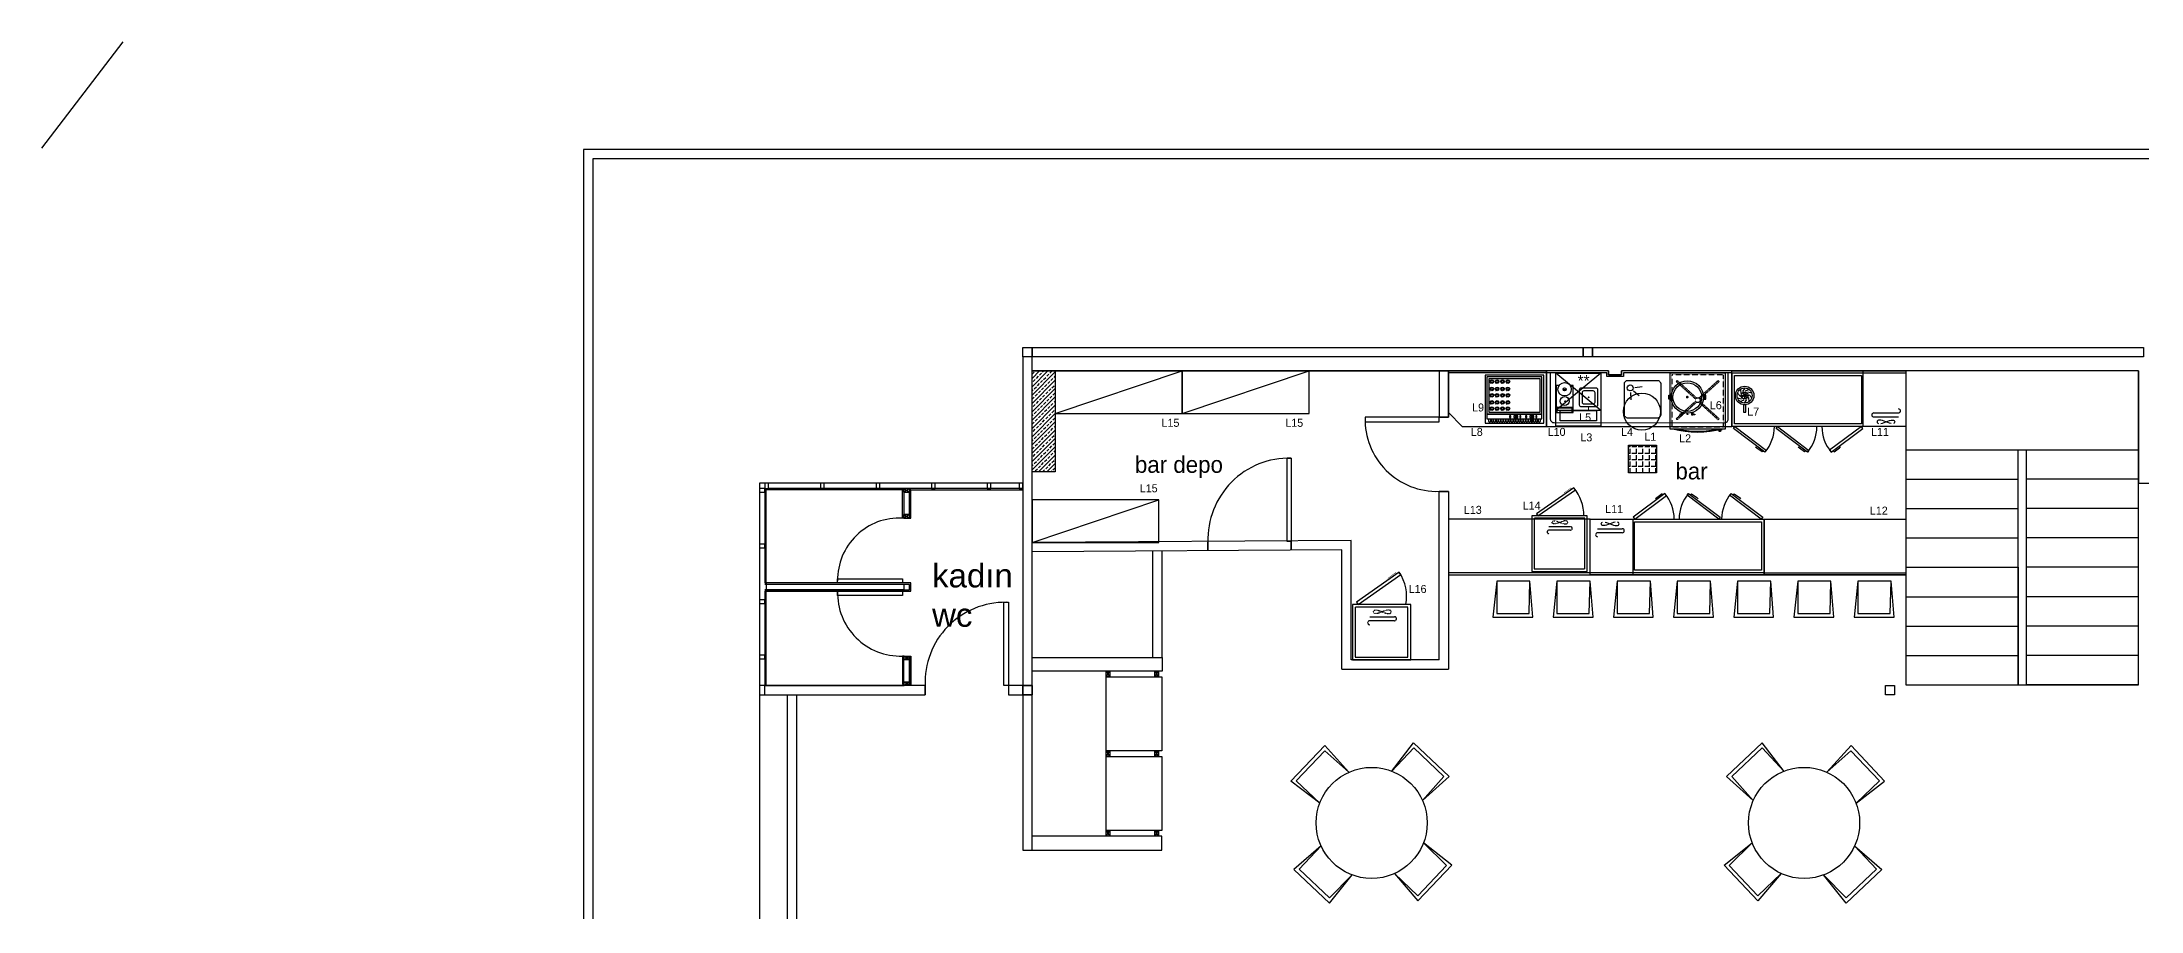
# Model space of a CAD drawing. Header units: millimetres. Extents: x 5004 to 15052, y -6179 to -3495.
# Drawn here: x 11484 to 13750, y -4447 to -3508 of the extents above; entities that cross this region are included whole.
import ezdxf
from ezdxf.enums import TextEntityAlignment as Align

# ---------------------------------------------------------------- set-up
doc = ezdxf.new("R2010")
doc.units = ezdxf.units.MM
doc.linetypes.add('DASHED', pattern=[0.75, 0.5, -0.25])
doc.layers.add('DUVAR', color=7, linetype='Continuous', lineweight=30)
doc.layers.add('S2000-002 Çizgi', color=7, linetype='Continuous')
doc.styles.get("Standard").update_dxf_attribs({"font": 'arial.ttf'})
doc.styles.add('TAKSİM', font='GOTHIC.TTF', dxfattribs={"height": 20})

# ---------------------------------------------------------------- blocks, each defined once
blk = doc.blocks.new('A$C723D60DA')
at = {"layer": 'S2000-002 Çizgi'}
for points in [[(0, 3.7), (60, 3.7), (60, 63.7), (0, 63.7)], [(53.2, 2.2), (54.6, 2.2), (54.6, 0.7), (53.2, 0.7)]]:
    blk.add_lwpolyline(points, close=True, dxfattribs=at)
at = {"layer": 'S2000-002 Çizgi', "linetype": 'DASHED', "ltscale": 0.5}
blk.add_lwpolyline([(2, 5.7), (58, 5.7), (58, 61.7), (2, 61.7)], close=True, dxfattribs=at)
for points in [[(6.8, 54.6), (7.9, 55.7)], [(6.8, 54.6), (27.7, 35.8)], [(7.9, 55.7), (28.7, 36.9)], [(31.4, 36.9), (52.1, 55.7)], [(32.4, 35.9), (53.2, 54.6)], [(52.1, 55.7), (53.2, 54.6)], [(27.6, 33.2), (6.8, 14.4)], [(28.6, 32.1), (7.9, 13.4)], [(31.3, 32.2), (52.1, 13.4)], [(32.3, 33.2), (53.2, 14.4)], [(7.9, 13.4), (6.8, 14.4)], [(52.1, 13.4), (53.2, 14.4)]]:
    blk.add_lwpolyline(points, dxfattribs=at)
at = {"layer": 'S2000-002 Çizgi'}
for points in [[(52.2, 3.2), (52.2, 3.7), (55.9, 3.7)], [(55.9, 3.3), (55.9, 2.2), (52.2, 2.2)]]:
    blk.add_lwpolyline(points, dxfattribs=at)
at = {"layer": 'S2000-002 Çizgi', "linetype": 'DASHED', "ltscale": 0.5}
blk.add_circle((30, 34.5), 2.67, dxfattribs=at)
at = {"layer": 'S2000-002 Çizgi'}
for centre, radius, start, end in [((29.9, 100.6), 100.6, 254.4941, 285.5059), ((29.9, 109.5), 108.5, 257.2819, 282.7181)]:
    blk.add_arc(centre, radius, start, end, dxfattribs=at)
blk = doc.blocks.new('A$C34EC4B2C')
at = {"layer": 'S2000-002 Çizgi'}
for p, q in [((80.8, 87.7), (46.6, 62.1)), ((48.1, 60), (82.4, 85.6)), ((71.9, 83.1), (70.5, 82)), ((77.6, 87.3), (71.9, 83.1)), ((78.6, 86), (77.6, 87.3)), ((82.4, 85.6), (80.8, 87.7)), ((104.7, 85.8), (106.2, 87.8)), ((138.8, 60), (104.7, 85.8)), ((106.2, 87.8), (140.3, 62)), ((108.4, 86.1), (109.4, 87.4)), ((109.4, 87.4), (115.1, 83.2)), ((115.1, 83.2), (116.5, 82.1)), ((150.6, 85.8), (152.2, 87.8)), ((184.7, 60), (150.6, 85.8)), ((152.2, 87.8), (186.3, 62)), ((154.4, 86.1), (155.4, 87.4)), ((155.4, 87.4), (161.1, 83.2)), ((161.1, 83.2), (162.5, 82.1)), ((0, 0), (0, 60)), ((0, 60), (188, 60)), ((8, 49.7), (34.7, 49.7)), ((12, 55), (12.2, 55.7)), ((12.2, 54.2), (12, 55)), ((12.2, 55.7), (12.7, 56.3)), ((12.7, 53.6), (12.2, 54.2)), ((12.7, 56.3), (13.5, 56.8)), ((13.5, 53.1), (12.7, 53.6)), ((14.6, 53), (13.5, 53.1)), ((16.1, 53.1), (14.6, 53)), ((16.1, 56.8), (17.8, 56.3)), ((17.8, 53.6), (16.1, 53.1)), ((17.8, 56.3), (19.6, 55.7)), ((19.6, 54.2), (17.8, 53.6)), ((19.6, 55.7), (21.6, 55)), ((21.6, 55), (19.6, 54.2)), ((23.5, 55.7), (21.6, 55)), ((21.6, 55), (23.5, 54.2)), ((25.4, 56.3), (23.5, 55.7)), ((23.5, 54.2), (25.4, 53.6)), ((27.1, 56.8), (25.4, 56.3)), ((25.4, 53.6), (27.1, 53.1)), ((27.1, 53.1), (28.6, 53)), ((28.6, 53), (29.7, 53.1)), ((30.5, 56.3), (29.7, 56.8)), ((29.7, 53.1), (30.5, 53.6)), ((31, 55.7), (30.5, 56.3)), ((30.5, 53.6), (31, 54.2)), ((31.2, 55), (31, 55.7)), ((31, 54.2), (31.2, 55)), ((46.1, 60), (46.1, 0)), ((46.6, 62.1), (48.1, 60)), ((48, 5), (48, 57)), ((48, 57), (185, 57)), ((140.3, 62), (138.8, 60)), ((186.3, 62), (184.7, 60)), ((185, 57), (185, 5)), ((188, 2), (188, 60)), ((188, 60), (188, 0)), ((34.7, 45.3), (8, 45.3)), ((188, 2), (0, 2)), ((185, 5), (48, 5)), ((188, 0), (0, 0))]:
    blk.add_line(p, q, dxfattribs=at)
for centre, radius, start, end in [((48.1, 60), 42.7, 0, 40.245), ((138.8, 60), 42.7, 139.4908, 180), ((184.7, 60), 42.7, 139.4908, 180), ((34.7, 47.5), 2.17, 270, 90), ((8, 43.1), 2.17, 90, 270)]:
    blk.add_arc(centre, radius, start, end, dxfattribs=at)
blk = doc.blocks.new('A$C3C3A6592')
at = {"layer": 'S2000-002 Çizgi'}
for points in [[(0, 57), (48.3, 16.9)], [(0, 16.9), (48.3, 57)], [(0, 16.9), (48.3, 16.9)]]:
    blk.add_lwpolyline(points, dxfattribs=at)
for points in [[(0, 0), (48.3, 0), (48.3, 57), (0, 57)], [(4.6, 5.6), (43.7, 5.6), (43.7, 16.9), (4.6, 16.9)]]:
    blk.add_lwpolyline(points, close=True, dxfattribs=at)
blk.add_text('**', height=12, dxfattribs=at).set_placement((11.9, 43))
blk = doc.blocks.new('A$C664B4501')
at = {"layer": 'S2000-002 Çizgi'}
for p, q in [((31, 6.3), (35.4, 8.2)), ((48.3, 6.3), (52.6, 8.2))]:
    blk.add_line(p, q, dxfattribs=at)
for points in [[(0, 0), (63.5, 0), (63.5, 52), (0, 52)], [(2, 10), (61.5, 10), (61.5, 50), (2, 50)], [(4, 48), (4, 12), (59.5, 12), (59.5, 48)], [(2, 5), (61.5, 5), (61.5, 10), (2, 10)], [(26.6, 6.1), (27.8, 6.1), (27.8, 8.2), (26.6, 8.2)], [(31, 6.3), (35.4, 6.3), (35.4, 8.2), (31, 8.2)], [(37.7, 6.1), (38.8, 6.1), (38.8, 8.2), (37.7, 8.2)], [(43.8, 6.1), (45, 6.1), (45, 8.2), (43.8, 8.2)], [(48.3, 6.3), (52.6, 6.3), (52.6, 8.2), (48.3, 8.2)], [(54.9, 6.1), (56.1, 6.1), (56.1, 8.2), (54.9, 8.2)]]:
    blk.add_lwpolyline(points, close=True, dxfattribs=at)
for points, const_width in [([(6.5, 43.3), (5.9, 42.4)], 0.5), ([(6.5, 35.4), (5.9, 34.5)], 0.5), ([(6.5, 28.5), (5.9, 27.6)], 0.5), ([(11.9, 43.3), (11.3, 42.4)], 0.5), ([(11.9, 35.4), (11.3, 34.5)], 0.5), ([(11.9, 28.5), (11.3, 27.6)], 0.5), ([(17.9, 43.3), (17.3, 42.4)], 0.5), ([(17.9, 35.4), (17.3, 34.5)], 0.5), ([(17.9, 28.5), (17.3, 27.6)], 0.5), ([(23.6, 43.3), (23, 42.4)], 0.5), ([(23.6, 35.4), (23, 34.5)], 0.5), ([(23.6, 28.5), (23, 27.6)], 0.5), ([(6.5, 20.7), (5.9, 19.8)], 0.5), ([(6.5, 14.1), (5.9, 13.2)], 0.5), ([(11.9, 20.7), (11.3, 19.8)], 0.5), ([(11.9, 14.1), (11.3, 13.2)], 0.5), ([(17.9, 20.7), (17.3, 19.8)], 0.5), ([(17.9, 14.1), (17.3, 13.2)], 0.5), ([(23.6, 20.7), (23, 19.8)], 0.5), ([(23.6, 14.1), (23, 13.2)], 0.5), ([(26.6, 7.5), (27.8, 7.5)], 0.5), ([(33.2, 5), (33.2, 1.5)], 1), ([(37.7, 7.5), (38.8, 7.5)], 0.5), ([(43.8, 7.5), (45, 7.5)], 0.5), ([(50.5, 5), (50.5, 1.5)], 1), ([(54.9, 7.5), (56.1, 7.5)], 0.5)]:
    blk.add_lwpolyline(points, dxfattribs=dict(at, const_width=const_width))
for points in [[(4.3, 1.8), (4.3, 5)], [(5.9, 5), (5.9, 1.8)], [(6.9, 1.8), (6.9, 5)], [(8.6, 5), (8.6, 1.8)], [(9.6, 1.8), (9.6, 5)], [(11.3, 5), (11.3, 1.8)], [(12.3, 1.8), (12.3, 5)], [(14, 5), (14, 1.8)], [(15, 1.8), (15, 5)], [(16.6, 5), (16.6, 1.8)], [(17.6, 1.8), (17.6, 5)], [(19.3, 5), (19.3, 1.8)], [(20.3, 1.8), (20.3, 5)], [(22, 5), (22, 1.8)], [(23, 1.8), (23, 5)], [(24.7, 5), (24.7, 1.8)], [(25.7, 1.8), (25.7, 5)], [(27.3, 5), (27.3, 1.8)], [(28.3, 1.8), (28.3, 5)], [(30, 5), (30, 1.8)], [(31, 1.8), (31, 5)], [(32.7, 5), (32.7, 1.8)], [(33.7, 1.8), (33.7, 5)], [(35.4, 5), (35.4, 1.8)], [(36.4, 1.8), (36.4, 5)], [(38, 5), (38, 1.8)], [(39, 1.8), (39, 5)], [(40.7, 5), (40.7, 1.8)], [(41.7, 1.8), (41.7, 5)], [(43.4, 5), (43.4, 1.8)], [(44.4, 1.8), (44.4, 5)], [(46.1, 5), (46.1, 1.8)], [(47.1, 1.8), (47.1, 5)], [(48.7, 5), (48.7, 1.8)], [(49.7, 1.8), (49.7, 5)], [(51.4, 5), (51.4, 1.8)], [(52.4, 1.8), (52.4, 5)], [(54.1, 5), (54.1, 1.8)], [(55.1, 1.8), (55.1, 5)], [(56.8, 5), (56.8, 1.8)], [(57.8, 1.8), (57.8, 5)], [(59.4, 5), (59.4, 1.8)]]:
    blk.add_lwpolyline(points, dxfattribs=at)
for centre, radius in [((7.5, 45.1), 1.98), ((7.5, 45.1), 1.24), ((13, 45.1), 1.98), ((13, 45.1), 1.24), ((18.9, 45.1), 1.98), ((18.9, 45.1), 1.24), ((24.7, 45.1), 1.98), ((24.7, 45.1), 1.24), ((7.5, 37.2), 1.98), ((7.5, 30.2), 1.98), ((7.5, 22.5), 1.98), ((7.5, 37.2), 1.24), ((7.5, 30.2), 1.24), ((7.5, 22.5), 1.24), ((13, 37.2), 1.98), ((13, 30.2), 1.98), ((13, 22.5), 1.98), ((13, 37.2), 1.24), ((13, 30.2), 1.24), ((13, 22.5), 1.24), ((18.9, 37.2), 1.98), ((18.9, 30.2), 1.98), ((18.9, 22.5), 1.98), ((18.9, 37.2), 1.24), ((18.9, 30.2), 1.24), ((18.9, 22.5), 1.24), ((24.7, 37.2), 1.98), ((24.7, 30.2), 1.98), ((24.7, 22.5), 1.98), ((24.7, 37.2), 1.24), ((24.7, 30.2), 1.24), ((24.7, 22.5), 1.24), ((7.5, 15.9), 1.98), ((7.5, 15.9), 1.24), ((13, 15.9), 1.98), ((13, 15.9), 1.24), ((18.9, 15.9), 1.98), ((18.9, 15.9), 1.24), ((24.7, 15.9), 1.98), ((24.7, 15.9), 1.24)]:
    blk.add_circle(centre, radius, dxfattribs=at)
for centre in [(5.1, 1.8), (7.8, 1.8), (10.4, 1.8), (13.1, 1.8), (15.8, 1.8), (18.5, 1.8), (21.1, 1.8), (23.8, 1.8), (26.5, 1.8), (29.2, 1.8), (31.8, 1.8), (34.5, 1.8), (37.2, 1.8), (39.9, 1.8), (42.5, 1.8), (45.2, 1.8), (47.9, 1.8), (50.6, 1.8), (53.2, 1.8), (55.9, 1.8), (58.6, 1.8)]:
    blk.add_arc(centre, 0.837, 180, 0, dxfattribs=at)
blk = doc.blocks.new('A$C0D0247C1')
at = {"layer": 'S2000-002 Çizgi'}
for points in [[(2, 0), (18, 0, 0.414214), (20, 2), (20, 18, 0.414214), (18, 20), (2, 20, 0.414214), (0, 18), (0, 2, 0.414214)], [(5, 3), (15, 3, 0.414214), (17, 5), (17, 15, 0.414214), (15, 17), (5, 17, 0.414214), (3, 15), (3, 5, 0.414214)]]:
    blk.add_lwpolyline(points, format="xyb", close=True, dxfattribs=at)
at = {"layer": 'S2000-002 Çizgi', "const_width": 1}
blk.add_lwpolyline([(9.5, 10.1, 1), (10.5, 10.1, 1)], format="xyb", close=True, dxfattribs=at)
blk.add_lwpolyline([(20, 10), (23.9, 10)], dxfattribs=at)
blk = doc.blocks.new('A$C4AF1199D')
at = {"layer": 'S2000-002 Çizgi'}
for points in [[(5.4, 24.6), (5.8, 20)], [(10.2, 26.1), (7.8, 22.2)], [(14.9, 24.5), (10.7, 22.7)], [(2.3, 15.6), (6.8, 14.5)], [(2.4, 20.6), (5.4, 17.1)], [(5.2, 11.5), (9.5, 13.3)], [(6.3, 18), (13.8, 18)], [(12.6, 19.9), (7.1, 15.7)], [(7.7, 21), (12.4, 15.2)], [(10.2, 21.2), (10, 14.2)], [(10, 9.9), (12.4, 13.8)], [(17.8, 20.4), (13.4, 21.5)], [(14.8, 11.4), (14.4, 16)], [(17.8, 15.4), (14.8, 18.9)]]:
    blk.add_lwpolyline(points, dxfattribs=at)
blk.add_lwpolyline([(8.8, 0), (11.3, 0), (11.3, 8), (8.8, 8)], close=True, dxfattribs=at)
for radius in [10, 8.12, 3.75]:
    blk.add_circle((10, 18), radius, dxfattribs=at)
blk = doc.blocks.new('A$C199769C9')
at = {"layer": 'S2000-002 Çizgi'}
for points in [[(2.5, 17.2), (0, 17.2), (0, 21.7), (2.5, 21.7)], [(2, 17.7), (0.5, 17.7), (0.5, 21.2), (2, 21.2)], [(12, 0.2), (14.6, 0.4), (14.6, 1), (12, 1.2)], [(28, 0.2), (25.4, 0.4), (25.4, 1), (28, 1.2)], [(37.5, 17.2), (40, 17.2), (40, 21.7), (37.5, 21.7)], [(38, 17.7), (39.5, 17.7), (39.5, 21.2), (38, 21.2)]]:
    blk.add_lwpolyline(points, close=True, dxfattribs=at)
for points in [[(13.9, 3.1), (13.9, 1.1)], [(13.9, 0), (15, 0), (15, 2.7)], [(13.9, 0.4), (13.9, 0)], [(20, 1.5), (20, 2)], [(26, 0), (24.9, 0), (24.9, 2.7)], [(26, 3), (26, 1.1)], [(26, 0.4), (26, 0)]]:
    blk.add_lwpolyline(points, dxfattribs=at)
at = {"layer": 'S2000-002 Çizgi', "const_width": 1.5}
blk.add_lwpolyline([(19.2, 19.5, 1), (20.7, 19.5, 1)], format="xyb", close=True, dxfattribs=at)
at = {"layer": 'S2000-002 Çizgi'}
for centre, radius in [((20, 19.5), 17.5), ((20, 19.5), 15.5), ((20.1, 1), 0.469)]:
    blk.add_circle(centre, radius, dxfattribs=at)
blk = doc.blocks.new('A$C1C4536AD')
at = {"layer": 'S2000-002 Çizgi'}
for points in [[(0, 29), (0, 0), (18.5, 0)], [(3.4, 29), (0, 29), (0, 26.8)], [(7.8, 24.8), (10.9, 24.9)], [(18.5, 26.9), (18.5, 29), (15.2, 29)], [(18.5, 0), (18.5, 29)], [(0, 5.8), (18.5, 5.8)], [(1.3, 0), (1.3, 4.8), (17, 4.8), (17, 0)]]:
    blk.add_lwpolyline(points, dxfattribs=at)
blk.add_lwpolyline([(0.3, 5.2), (1.3, 5.2), (1.3, 5.8), (0.3, 5.8)], close=True, dxfattribs=at)
at = {"layer": 'S2000-002 Çizgi', "const_width": 1}
blk.add_lwpolyline([(9.2, 12, 1), (10.2, 12, 1)], format="xyb", close=True, dxfattribs=at)
at = {"layer": 'S2000-002 Çizgi'}
for centre, radius in [((9.3, 24.9), 7.2), ((9.3, 24.9), 1.6), ((9.4, 12.2), 4.82)]:
    blk.add_circle(centre, radius, dxfattribs=at)
blk = doc.blocks.new('A$C066F0D0C')
at = {"layer": 'S2000-002 Çizgi'}
for points in [[(0, 54.6), (63, 54.6), (63, 114.6), (0, 114.6)], [(12.4, 20), (58.5, 52.2), (56.8, 54.6), (10.6, 22.5)]]:
    blk.add_lwpolyline(points, close=True, dxfattribs=at)
at = {"layer": 'S2000-002 Çizgi', "linetype": 'DASHED'}
blk.add_lwpolyline([(3, 57.6), (60, 57.6), (60, 111.6), (3, 111.6)], close=True, dxfattribs=at)
for points in [[(44.3, 68), (17.6, 68, -1), (17.6, 72.3)], [(17.6, 72.3), (44.3, 72.3, 1), (44.3, 76.7)]]:
    blk.add_lwpolyline(points, format="xyb", dxfattribs=at)
at = {"layer": 'S2000-002 Çizgi', "linetype": 'DASHED', "ltscale": 0.1}
blk.add_lwpolyline([(23.8, 60.7), (25.2, 60.8), (26.9, 61.3), (28.8, 61.9), (30.7, 62.7), (32.7, 63.4), (34.5, 64.1), (36.2, 64.5), (37.7, 64.7), (38.8, 64.5), (39.7, 64.1), (40.1, 63.4), (40.3, 62.7), (40.1, 61.9), (39.7, 61.3), (38.8, 60.8), (37.7, 60.7), (36.2, 60.8), (34.5, 61.3), (32.7, 61.9), (30.7, 62.7), (28.8, 63.4), (26.9, 64.1), (25.2, 64.5), (23.8, 64.7), (22.6, 64.5), (21.8, 64.1), (21.3, 63.4), (21.1, 62.7), (21.3, 61.9), (21.8, 61.3), (22.6, 60.8)], close=True, dxfattribs=at)
at = {"layer": 'S2000-002 Çizgi', "const_width": 0.5}
blk.add_lwpolyline([(15.1, 22), (16.2, 20.4), (22.9, 25.2), (24.6, 26.5)], dxfattribs=at)
at = {"layer": 'S2000-002 Çizgi'}
blk.add_arc((50.5, 46.1), 46.1, 169.3541, 214.3362, dxfattribs=at)
blk = doc.blocks.new('A$C28E872E3')
for p, q in [((4, 58), (4, 8.2)), ((196, 8), (196, 58)), ((8, 4.2), (192, 4))]:
    blk.add_line(p, q)
blk.add_lwpolyline([(0, 60), (0, 0.2), (200, 0), (200, 60), (81, 60), (81, 56), (67, 56), (67, 60)], close=True)
blk.add_lwpolyline([(200, 58), (83, 58), (83, 54), (65, 54), (65, 58), (0, 58)])
for centre, start, end in [((8, 8.2), 180, 269.9434), ((192, 8), 269.9434, 0)]:
    blk.add_arc(centre, 4, start, end)
at = {"layer": 'S2000-002 Çizgi'}
for p, q in [((90.6, 36.8), (90.8, 28.9)), ((94, 38.4), (100.1, 33.4)), ((94, 38.4), (100.1, 33.4)), ((95.3, 42.2), (103.1, 43.4)), ((95.3, 42.2), (103.1, 43.4))]:
    blk.add_line(p, q, dxfattribs=at)
blk.add_lwpolyline([(87.6, 9.5), (119.6, 9.5, 0.414214), (123.6, 13.5), (123.6, 45.5, 0.414214), (119.6, 49.5), (87.6, 49.5, 0.414214), (83.6, 45.5), (83.6, 13.5, 0.414214)], format="xyb", close=True, dxfattribs=at)
blk.add_lwpolyline([(87.6, 9.5), (119.6, 9.5, 0.414214), (123.6, 13.5), (123.6, 45.5, 0.414214), (119.6, 49.5), (87.6, 49.5, 0.414214), (83.6, 45.5), (83.6, 13.5, 0.414214)], format="xyb", close=True, dxfattribs=at)
blk.add_circle((90.3, 41.7), 3.19, dxfattribs=at)
blk.add_circle((90.3, 41.7), 3.19, dxfattribs=at)
blk = doc.blocks.new('A$C1DAF5016')
at = {"layer": 'S2000-002 Çizgi'}
for points in [[(0, 48.2), (60, 48.2), (60, 108.2), (0, 108.2)], [(14.4, 17.9), (54.8, 46), (53.2, 48.2), (12.8, 20)]]:
    blk.add_lwpolyline(points, close=True, dxfattribs=at)
at = {"layer": 'S2000-002 Çizgi', "linetype": 'DASHED'}
blk.add_lwpolyline([(2.6, 50.8), (57.4, 50.8), (57.4, 105.5), (2.6, 105.5)], close=True, dxfattribs=at)
for points in [[(41.4, 59.9), (18.1, 59.9, -1), (18.1, 63.7)], [(18.1, 63.7), (41.4, 63.7, 1), (41.4, 67.5)]]:
    blk.add_lwpolyline(points, format="xyb", dxfattribs=at)
at = {"layer": 'S2000-002 Çizgi', "linetype": 'DASHED', "ltscale": 0.1}
blk.add_lwpolyline([(23.4, 53.5), (24.7, 53.6), (26.2, 54), (27.8, 54.6), (29.5, 55.2), (31.2, 55.9), (32.9, 56.4), (34.3, 56.8), (35.6, 57), (36.6, 56.8), (37.3, 56.4), (37.8, 55.9), (37.9, 55.2), (37.8, 54.6), (37.3, 54), (36.6, 53.6), (35.6, 53.5), (34.3, 53.6), (32.9, 54), (31.2, 54.6), (29.5, 55.2), (27.8, 55.9), (26.2, 56.4), (24.7, 56.8), (23.4, 57), (22.4, 56.8), (21.7, 56.4), (21.3, 55.9), (21.1, 55.2), (21.3, 54.6), (21.7, 54), (22.4, 53.6)], close=True, dxfattribs=at)
at = {"layer": 'S2000-002 Çizgi', "const_width": 0.438}
blk.add_lwpolyline([(16.7, 19.6), (17.7, 18.2), (23.6, 22.4), (25.1, 23.5)], dxfattribs=at)
at = {"layer": 'S2000-002 Çizgi'}
blk.add_arc((51.9, 48.2), 48.2, 180, 218.867, dxfattribs=at)

msp = doc.modelspace()

# ---------------------------------------------------------------- hatches: boundary and pattern name
h = msp.add_hatch()
h.set_pattern_fill('ANSI33', color=256)
h.paths.add_polyline_path([(12578.2, -3863.6), (12553.2, -3863.6), (12553.2, -3972.6), (12578.2, -3972.6)])
h = msp.add_hatch()
h.set_pattern_fill('ANGLE', color=256)
h.set_pattern_definition([(180, (21385.205, -6138.945), (0, 6.985), [5.08, -1.905]), (90, (21385.205, -6138.945), (6.985, 4e-16), [5.08, -1.905])])
h.paths.add_polyline_path([(13197.3, -3943.6), (13227.3, -3943.6), (13227.3, -3973.6), (13197.3, -3973.6)])

# ---------------------------------------------------------------- linework, layer by layer
for p, q in [((11484.1, -3622.9), (11571.7, -3508.3)), ((12553.2, -3863.6), (13072.7, -3863.6)), ((12553.2, -3863.6), (13002.7, -3863.6)), ((13175.7, -3863.6), (12553.2, -3863.6)), ((12578.2, -3863.6), (12578.2, -3972.6)), ((12578.2, -3909.6), (12715.2, -3863.6)), ((12715.2, -3909.6), (12852.2, -3863.6)), ((12992.7, -3863.6), (12992.7, -3913.6)), ((13002.7, -3863.6), (13002.7, -3913.6)), ((13002.7, -3913.6), (13002.7, -3863.6)), ((13175.7, -3863.6), (13175.7, -3867.6)), ((13175.7, -3867.6), (13189.7, -3867.6)), ((13747.7, -3863.6), (13189.7, -3863.6)), ((13189.7, -3867.6), (13189.7, -3863.6)), ((13747.7, -3863.6), (13747.7, -3984.6)), ((13747.7, -3984.6), (13747.7, -3863.6)), ((13002.7, -3913.6), (12992.7, -3913.6)), ((12992.7, -3913.6), (13002.7, -3913.6)), ((13496.7, -3948.6), (13747.7, -3948.6)), ((13617.7, -4202.6), (13617.7, -3948.6)), ((13626.7, -4202.6), (13626.7, -3948.6)), ((12258.7, -3984.6), (12258.7, -5363.3)), ((12543.2, -3984.6), (12258.7, -3984.6)), ((12543.2, -3984.6), (12258.7, -3984.6)), ((12543.2, -3984.6), (12539.2, -3984.6)), ((12578.2, -3972.6), (12553.2, -3972.6)), ((13496.7, -3980.4), (13617.7, -3980.4)), ((13747.7, -3980.4), (13626.7, -3980.4)), ((13747.7, -3984.6), (14047.7, -3984.6)), ((12539.2, -3990.6), (12268.7, -3990.6)), ((12553.2, -4048.8), (12690.2, -4002.8)), ((13002.7, -3993.6), (12992.7, -3993.6)), ((12992.7, -4175.6), (12992.7, -3993.6)), ((12992.7, -3993.6), (13002.7, -3993.6)), ((13002.7, -3993.6), (13002.7, -4185.6)), ((13496.7, -4012.1), (13617.7, -4012.1)), ((13747.7, -4012.1), (13626.7, -4012.1)), ((12897.7, -4046.6), (12553.2, -4048.8)), ((12887.7, -4056.7), (12553.3, -4058.8)), ((12743, -4057.6), (12743, -4048.6)), ((12743, -4048.6), (12743, -4057.6)), ((12833, -4056.7), (12833, -4047.7)), ((12833, -4047.7), (12833, -4056.7)), ((12887.7, -4185.6), (12887.7, -4056.7)), ((12897.7, -4175.6), (12897.7, -4046.6)), ((13496.7, -4043.9), (13617.7, -4043.9)), ((13747.7, -4043.9), (13626.7, -4043.9)), ((12683.6, -4173), (12683.6, -4057.6)), ((12693.6, -4173), (12693.6, -4057.6)), ((13496.7, -4075.6), (13617.7, -4075.6)), ((13617.7, -4075.6), (13617.7, -4202.6)), ((13747.7, -4075.6), (13626.7, -4075.6)), ((12414.7, -4092.5), (12264.7, -4092.5)), ((12414.7, -4094), (12264.7, -4094)), ((12414.7, -4100), (12264.7, -4100)), ((12414.7, -4101.5), (12264.7, -4101.5)), ((13002.7, -4083.6), (13496.7, -4083.6)), ((13496.7, -4107.4), (13617.7, -4107.4)), ((13747.7, -4107.4), (13626.7, -4107.4)), ((13496.7, -4139.1), (13617.7, -4139.1)), ((13617.7, -4139.1), (13617.7, -4202.6)), ((13747.7, -4139.1), (13626.7, -4139.1)), ((12887.7, -4185.6), (13002.7, -4185.6)), ((12992.7, -4175.6), (12897.7, -4175.6)), ((13496.7, -4170.9), (13617.7, -4170.9)), ((13747.7, -4170.9), (13626.7, -4170.9)), ((12264.7, -4203.3), (12414.7, -4203.3)), ((12288.7, -4213.3), (12288.7, -5333.3)), ((12298.7, -4213.3), (12298.7, -5323.3)), ((12437.7, -4203.3), (12437.7, -4213.3)), ((12527.7, -4203.3), (12527.7, -4213.3)), ((13496.7, -4202.6), (13617.7, -4202.6)), ((13747.7, -4202.6), (13626.7, -4202.6)), ((12693.2, -4365.9), (12553.2, -4365.9)), ((12693.2, -4380.9), (12693.2, -4365.9)), ((12553.2, -4380.9), (12693.2, -4380.9))]:
    msp.add_line(p, q)
for points in [[(12068.9, -5694.6), (14948.9, -5694.6), (14948.9, -3624.6), (12068.9, -3624.6)], [(12078.9, -5684.6), (14938.9, -5684.6), (14938.9, -3634.6), (12078.9, -3634.6)], [(12543.2, -3838.3), (12553.2, -3838.3), (12553.2, -3848.3), (12543.2, -3848.3)], [(12553.2, -3848.3), (12543.2, -3848.3), (12543.2, -4203.3), (12553.2, -4203.3)], [(12553.2, -3838.3), (13148.2, -3838.3), (13148.2, -3848.3), (12553.2, -3848.3)], [(13148.2, -3838.3), (13158.2, -3838.3), (13158.2, -3848.3), (13148.2, -3848.3)], [(13158.2, -3838.3), (13753.2, -3838.3), (13753.2, -3848.3), (13158.2, -3848.3)], [(12578.2, -3909.6), (12715.2, -3909.6), (12715.2, -3863.6), (12578.2, -3863.6)], [(12715.2, -3909.6), (12852.2, -3909.6), (12852.2, -3863.6), (12715.2, -3863.6)], [(13108.7, -3865.6), (13002.7, -3865.6), (13002.7, -3863.6), (13108.7, -3863.6)], [(13002.7, -3908.6), (13017.7, -3923.6), (13108.7, -3923.4), (13108.7, -3863.6), (13002.7, -3863.6)], [(13496.7, -4202.6), (13747.7, -4202.6), (13747.7, -3863.6), (13496.7, -3863.6)], [(13227.3, -3973.6), (13197.3, -3973.6), (13197.3, -3943.6), (13227.3, -3943.6)], [(12268.7, -3984.6), (12264.7, -3984.6), (12264.7, -3990.6), (12268.7, -3990.6)], [(12328.7, -3984.6), (12324.7, -3984.6), (12324.7, -3990.6), (12328.7, -3990.6)], [(12388.7, -3984.6), (12384.7, -3984.6), (12384.7, -3990.6), (12388.7, -3990.6)], [(12448.7, -3984.6), (12444.7, -3984.6), (12444.7, -3990.6), (12448.7, -3990.6)], [(12508.7, -3984.6), (12504.7, -3984.6), (12504.7, -3990.6), (12508.7, -3990.6)], [(12543.2, -3984.6), (12539.2, -3984.6), (12539.2, -3990.6), (12543.2, -3990.6)], [(12258.7, -3990.6), (12258.7, -3994.6), (12264.7, -3994.6), (12264.7, -3990.6)], [(12264.7, -3990.6), (12414.7, -3990.6), (12414.7, -3992.1), (12264.7, -3992.1)], [(12266.2, -3992.1), (12264.7, -3992.1), (12264.7, -4092.5), (12266.2, -4092.5)], [(12413.2, -3992.1), (12414.7, -3992.1), (12414.7, -4022.5), (12413.2, -4022.5)], [(12420.7, -3990.6), (12414.7, -3990.6), (12414.7, -3994.6), (12420.7, -3994.6)], [(12420.7, -3990.6), (12414.7, -3990.6), (12414.7, -4022.5), (12420.7, -4022.5)], [(12543.2, -3990.6), (12420.7, -3990.6), (12420.7, -3992.1), (12543.2, -3992.1)], [(12422.2, -3992.1), (12420.7, -3992.1), (12420.7, -4022.5), (12422.2, -4022.5)], [(12553.2, -4048.8), (12690.2, -4048.8), (12690.2, -4002.8), (12553.2, -4002.8)], [(12420.7, -4018.5), (12414.7, -4018.5), (12414.7, -4022.5), (12420.7, -4022.5)], [(13155.7, -4023.6), (13002.7, -4023.6), (13002.7, -4083.6), (13155.7, -4083.6)], [(13343.7, -4023.6), (13496.7, -4023.6), (13496.7, -4083.6), (13343.7, -4083.6)], [(12258.7, -4050.6), (12258.7, -4054.6), (12264.7, -4054.6), (12264.7, -4050.6)], [(12266.2, -4101.5), (12264.7, -4101.5), (12264.7, -4203.3), (12266.2, -4203.3)], [(12422.2, -4092.5), (12266.2, -4092.5), (12266.2, -4101.5), (12422.2, -4101.5)], [(12420.7, -4094), (12414.7, -4094), (12414.7, -4100), (12420.7, -4100)], [(13155.7, -4081.6), (13002.7, -4081.6), (13002.7, -4083.6), (13155.7, -4083.6)], [(13054.8, -4090.5), (13050.8, -4129.5), (13093.8, -4129.5), (13090.7, -4090.5)], [(13054.8, -4090.5), (13054.8, -4125.5), (13089.8, -4125.5), (13090.7, -4090.5)], [(13119.8, -4090.5), (13115.8, -4129.5), (13158.8, -4129.5), (13155.7, -4090.5)], [(13119.8, -4090.5), (13119.8, -4125.5), (13154.8, -4125.5), (13155.7, -4090.5)], [(13184.8, -4090.5), (13180.8, -4129.5), (13223.8, -4129.5), (13220.7, -4090.5)], [(13184.8, -4090.5), (13184.8, -4125.5), (13219.8, -4125.5), (13220.7, -4090.5)], [(13249.8, -4090.5), (13245.8, -4129.5), (13288.8, -4129.5), (13285.7, -4090.5)], [(13249.8, -4090.5), (13249.8, -4125.5), (13284.8, -4125.5), (13285.7, -4090.5)], [(13314.8, -4090.5), (13310.8, -4129.5), (13353.8, -4129.5), (13350.7, -4090.5)], [(13314.8, -4090.5), (13314.8, -4125.5), (13349.8, -4125.5), (13350.7, -4090.5)], [(13343.7, -4081.6), (13496.7, -4081.6), (13496.7, -4083.6), (13343.7, -4083.6)], [(13379.8, -4090.5), (13375.8, -4129.5), (13418.8, -4129.5), (13415.7, -4090.5)], [(13379.8, -4090.5), (13379.8, -4125.5), (13414.8, -4125.5), (13415.7, -4090.5)], [(13444.8, -4090.5), (13440.8, -4129.5), (13483.8, -4129.5), (13480.7, -4090.5)], [(13444.8, -4090.5), (13444.8, -4125.5), (13479.8, -4125.5), (13480.7, -4090.5)], [(12258.7, -4110.6), (12258.7, -4114.6), (12264.7, -4114.6), (12264.7, -4110.6)], [(12258.7, -4170.6), (12258.7, -4174.6), (12264.7, -4174.6), (12264.7, -4170.6)], [(12413.2, -4201.8), (12414.7, -4201.8), (12414.7, -4171.5), (12413.2, -4171.5)], [(12420.7, -4175.5), (12414.7, -4175.5), (12414.7, -4171.5), (12420.7, -4171.5)], [(12420.7, -4203.3), (12414.7, -4203.3), (12414.7, -4171.5), (12420.7, -4171.5)], [(12422.2, -4203.3), (12420.7, -4203.3), (12420.7, -4171.5), (12422.2, -4171.5)], [(12553.2, -4172.9), (12693.6, -4173), (12693.6, -4187.9), (12553.2, -4187.9)], [(12258.7, -4203.3), (12258.7, -4213.3), (12264.7, -4213.3), (12264.7, -4203.3)], [(12437.7, -4203.3), (12258.7, -4203.3), (12258.7, -4213.3), (12437.7, -4213.3)], [(12420.7, -4203.3), (12414.7, -4203.3), (12414.7, -4199.3), (12420.7, -4199.3)], [(12543.2, -4203.3), (12527.7, -4203.3), (12527.7, -4213.3), (12543.2, -4213.3)], [(12543.2, -4203.3), (12553.2, -4203.3), (12553.2, -4213.3), (12543.2, -4213.3)], [(12553.2, -4203.3), (12543.2, -4203.3), (12543.2, -4213.3), (12553.2, -4213.3)], [(12553.2, -4213.3), (12543.2, -4213.3), (12543.2, -4380.9), (12553.2, -4380.9)], [(13474.5, -4203.3), (13484.5, -4203.3), (13484.5, -4213.3), (13474.5, -4213.3)]]:
    msp.add_lwpolyline(points, close=True)
at = {"color": 1}
for points in [[(12992.7, -3918.6), (12992.7, -3913.6), (12912.7, -3913.6), (12912.7, -3918.6)], [(12833, -3957.7), (12833, -4047.7), (12828.5, -4047.7), (12828.5, -3957.7)], [(12343.2, -4092.5), (12343.2, -4088), (12413.2, -4088), (12413.2, -4092.5)], [(12343.2, -4106), (12343.2, -4101.5), (12413.2, -4101.5), (12413.2, -4106)], [(12527.7, -4113.3), (12527.7, -4203.3), (12522.7, -4203.3), (12522.7, -4113.3)], [(12633.2, -4193.9), (12693.2, -4193.9), (12693.2, -4273.9), (12633.2, -4273.9)], [(12633.2, -4279.9), (12693.2, -4279.9), (12693.2, -4359.9), (12633.2, -4359.9)]]:
    msp.add_lwpolyline(points, close=True, dxfattribs=at)
for points in [[(12420.7, -3994.6), (12420.7, -3990.6), (12414.7, -3994.6), (12414.7, -3990.6), (12420.7, -3994.6)], [(12420.7, -4022.5), (12420.7, -4018.5), (12414.7, -4022.5), (12414.7, -4018.5), (12420.7, -4022.5)], [(12420.7, -4171.5), (12420.7, -4175.5), (12414.7, -4171.5), (12414.7, -4175.5), (12420.7, -4171.5)], [(12420.7, -4199.3), (12420.7, -4203.3), (12414.7, -4199.3), (12414.7, -4203.3), (12420.7, -4199.3)], [(12895.2, -4296.9), (12869.3, -4273.6), (12838.4, -4306.3), (12863.7, -4330.2), (12832.7, -4306.5), (12869.1, -4268), (12895.2, -4296.9)], [(12974.6, -4327.4), (12997.9, -4301.5), (12965.2, -4270.7), (12941.3, -4296), (12965.1, -4265), (13003.6, -4301.4), (12974.6, -4327.4)], [(13331.8, -4327.4), (13308.6, -4301.5), (13341.3, -4270.7), (13365.2, -4296), (13341.4, -4265), (13302.9, -4301.4), (13331.8, -4327.4)], [(13411.3, -4296.9), (13437.2, -4273.6), (13468.1, -4306.3), (13442.8, -4330.2), (13473.7, -4306.5), (13437.4, -4268), (13411.3, -4296.9)], [(12975.8, -4373.1), (13000.5, -4397.5), (12969.7, -4430.3), (12944.3, -4406.4), (12969.8, -4435.9), (13006.2, -4397.4), (12975.8, -4373.1)], [(13330.7, -4373.1), (13305.9, -4397.5), (13336.8, -4430.3), (13362.1, -4406.4), (13336.7, -4435.9), (13300.3, -4397.4), (13330.7, -4373.1)], [(12898.7, -4407.8), (12874.2, -4432.6), (12841.5, -4401.7), (12865.4, -4376.4), (12835.9, -4401.8), (12874.4, -4438.2), (12898.7, -4407.8)], [(13407.8, -4407.8), (13432.3, -4432.6), (13465, -4401.7), (13441.1, -4376.4), (13470.6, -4401.8), (13432.1, -4438.2), (13407.8, -4407.8)]]:
    msp.add_lwpolyline(points)
for points in [[(12633.2, -4193.9), (12633.2, -4187.9), (12637.2, -4187.9), (12637.2, -4193.9), (12633.2, -4193.9), (12637.2, -4187.9), (12633.2, -4187.9), (12637.2, -4193.9), (12635.2, -4190.9)], [(12685.6, -4193.9), (12685.6, -4187.9), (12689.6, -4187.9), (12689.6, -4193.9), (12685.6, -4193.9), (12689.6, -4187.9), (12685.6, -4187.9), (12689.6, -4193.9), (12687.6, -4190.9)], [(12633.2, -4279.9), (12633.2, -4273.9), (12637.2, -4273.9), (12637.2, -4279.9), (12633.2, -4279.9), (12637.2, -4273.9), (12633.2, -4273.9), (12637.2, -4279.9), (12635.2, -4276.9)], [(12685.6, -4279.9), (12685.6, -4273.9), (12689.6, -4273.9), (12689.6, -4279.9), (12685.6, -4279.9), (12689.6, -4273.9), (12685.6, -4273.9), (12689.6, -4279.9), (12687.6, -4276.9)], [(12633.2, -4365.9), (12633.2, -4359.9), (12637.2, -4359.9), (12637.2, -4365.9), (12633.2, -4365.9), (12637.2, -4359.9), (12633.2, -4359.9), (12637.2, -4365.9), (12635.2, -4362.9)], [(12685.6, -4365.9), (12685.6, -4359.9), (12689.6, -4359.9), (12689.6, -4365.9), (12685.6, -4365.9), (12689.6, -4359.9), (12685.6, -4359.9), (12689.6, -4365.9), (12687.6, -4362.9)]]:
    msp.add_lwpolyline(points, dxfattribs=at)
for centre, radius in [((13211.6, -3907.5), 20), ((12919.8, -4351.6), 60), ((13386.7, -4351.6), 60)]:
    msp.add_circle(centre, radius)
for centre, radius, start, end in [((12990.2, -3916.1), 77.5, 178.1524, 271.8476), ((12830.8, -4045.5), 87.8, 88.5312, 182.0127), ((12409.9, -4089.1), 66.7, 87.1621, 180.9663), ((12411, -4103.7), 67.8, 178.0979, 271.9021), ((12524, -4199.7), 86.3, 89.1704, 182.4435)]:
    msp.add_arc(centre, radius, start, end, dxfattribs=at)
at = {"layer": 'DUVAR', "linetype": 'Continuous'}
for p, q in [((13175.7, -3863.6), (13050.3, -3863.6)), ((13500.7, -3863.6), (13189.7, -3863.6))]:
    msp.add_line(p, q, dxfattribs=at)

# ---------------------------------------------------------------- block references
msp.add_blockref('A$C28E872E3', (13108.7, -3923.6))
at = {"rotation": 180}
for name, p in [('A$C1DAF5016', (13152.6, -3971.8)), ('A$C066F0D0C', (12962, -4061))]:
    msp.add_blockref(name, p, dxfattribs=at)
at = {"layer": 'S2000-002 Çizgi'}
for name, p in [('A$C664B4501', (13042.2, -3920.1)), ('A$C199769C9', (13240.6, -3911.3)), ('A$C723D60DA', (13241.8, -3929.6)), ('A$C1C4536AD', (13118.9, -3908.3)), ('A$C4AF1199D', (13312.5, -3908.1)), ('A$C34EC4B2C', (13155.7, -4083.6))]:
    msp.add_blockref(name, p, dxfattribs=at)
at = {"layer": 'S2000-002 Çizgi', "xscale": -1}
msp.add_blockref('A$C3C3A6592', (13167.1, -3923.1), dxfattribs=at)
at = {"layer": 'S2000-002 Çizgi'}
for name, p, rotation in [('A$C34EC4B2C', (13496.7, -3863.6), 180), ('A$C0D0247C1', (13144, -3882.1), 270)]:
    msp.add_blockref(name, p, dxfattribs=dict(at, rotation=rotation))

# ---------------------------------------------------------------- texts
at = {"style": 'TAKSİM'}
for s, p in [('L6', (13291.4, -3904.9)), ('L15', (12702.6, -3923.9)), ('L15', (12836.2, -3923.9)), ('L9', (13034.7, -3907.3)), ('L5', (13150.3, -3918)), ('L7', (13331.8, -3911.8)), ('L8', (13033.3, -3933.7)), ('L10', (13119.5, -3933.7)), ('L3', (13151.6, -3939.6)), ('L4', (13195.6, -3933.7)), ('L1', (13220.7, -3938.9)), ('L2', (13258.3, -3940.6)), ('L11', (13468.6, -3933.7)), ('L15', (12679.1, -3994.6)), ('L13', (13029, -4017.9)), ('L14', (13092.5, -4013.2)), ('L11', (13181.6, -4017)), ('L12', (13467.4, -4018.7)), ('L16', (12969.4, -4103.3))]:
    msp.add_text(s, height=8.64, dxfattribs=at).set_placement(p, align=Align.CENTER)
for s, p in [('bar depo', (12664.2, -3973.6)), ('bar', (13247.8, -3980.7))]:
    msp.add_text(s, height=18, dxfattribs=at).set_placement(p)
at = {"insert": (12445.2, -4071.8), "char_height": 25.52, "attachment_point": 1}
msp.add_mtext_dynamic_manual_height_columns('kadın\\Pwc', width=146.251, gutter_width=12.5, heights=[0], dxfattribs=at)

doc.saveas('drawing.dxf')
